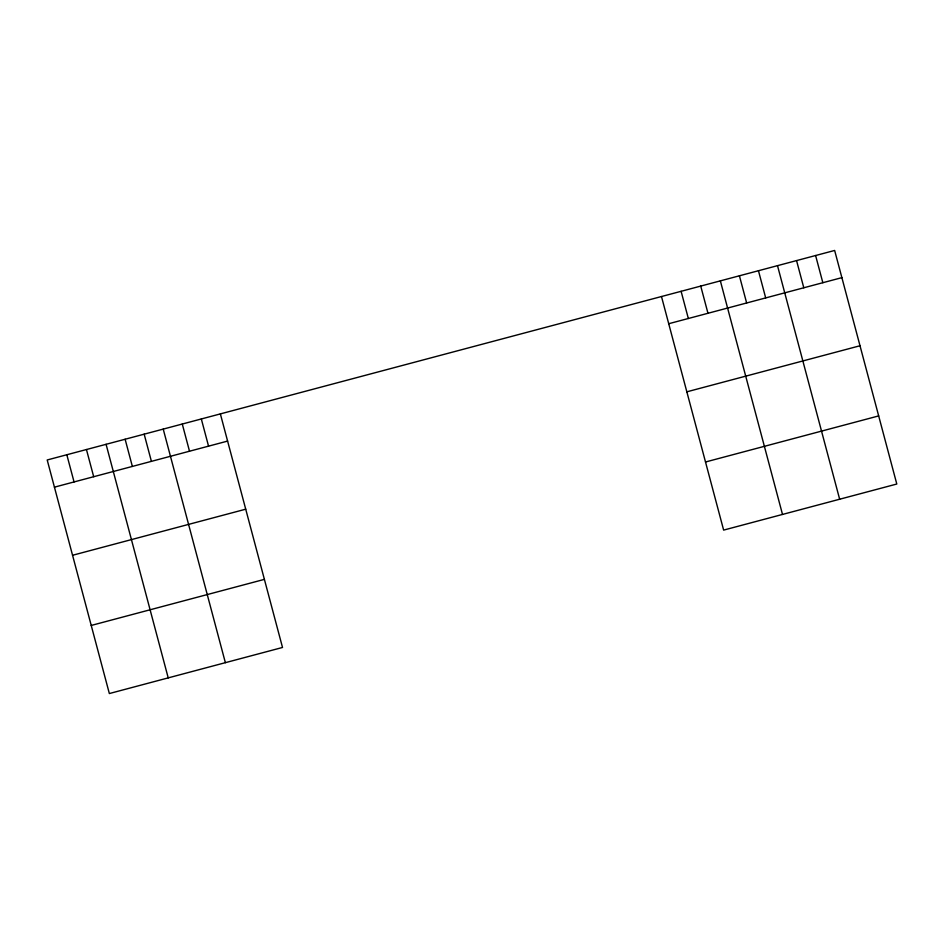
<?xml version="1.0" encoding="UTF-8"?>
<svg xmlns="http://www.w3.org/2000/svg" width="944" height="944" viewBox="0 0 944 944"><rect width="100%" height="100%" fill="white"/><g stroke="black" fill="none" stroke-linecap="round" stroke-linejoin="round"><path stroke-width="1.42" d="M54.433 487.163L227.61 441.084M668.718 323.721L841.883 277.642M72.558 555.273L245.723 509.194M686.843 391.819L860.008 345.752M91.226 625.447L264.403 579.368M705.51 461.994L878.675 415.915M815.604 255.517L822.838 282.704M796.559 260.591L803.792 287.778M777.502 265.653L839.653 499.234M758.457 270.727L765.69 297.915M739.412 275.79L746.645 302.989M720.355 280.864L782.505 514.433M700.731 286.079L707.965 313.278M681.108 291.307L688.341 318.494M661.484 296.534L723.635 530.103L896.8 484.024L834.649 250.455L47.2 459.976L109.351 693.545L282.516 647.466L220.365 413.897M201.32 418.971L208.553 446.158M182.275 424.033L189.508 451.22M163.229 429.107L225.368 662.676M144.172 434.169L151.406 461.368M125.127 439.243L132.361 466.43M106.082 444.305L168.221 677.886M86.447 449.533L93.692 476.72M66.823 454.748L74.057 481.947"/></g></svg>
